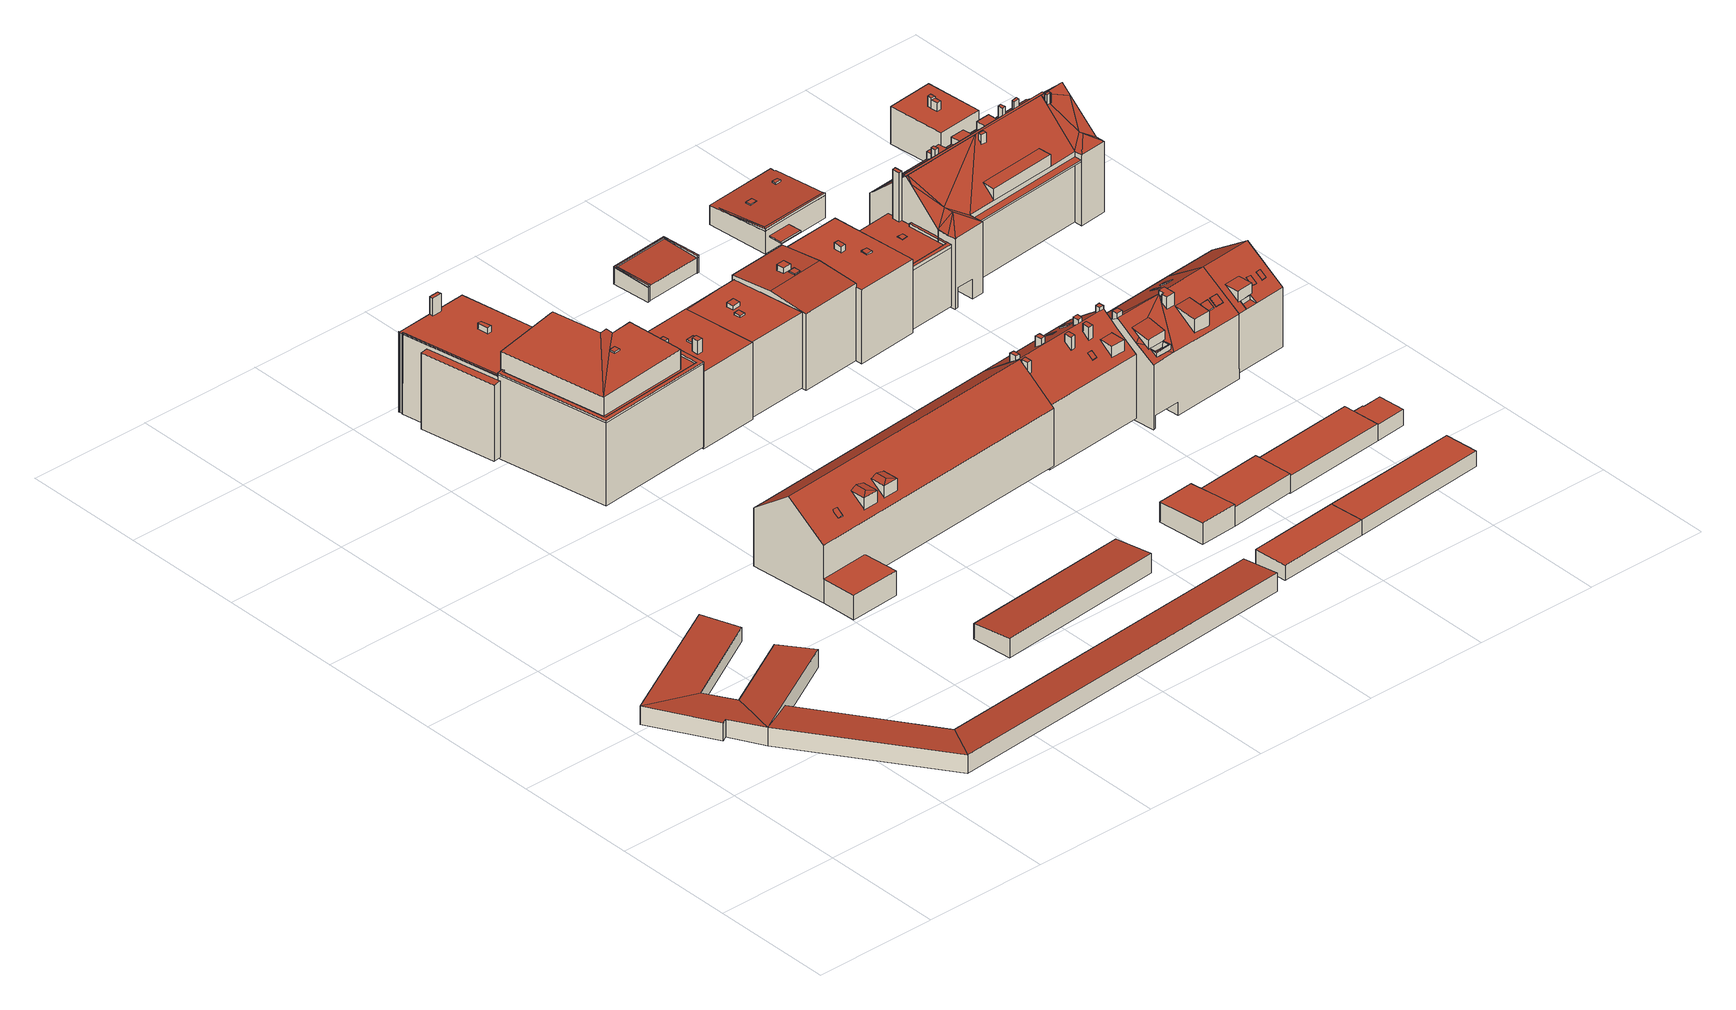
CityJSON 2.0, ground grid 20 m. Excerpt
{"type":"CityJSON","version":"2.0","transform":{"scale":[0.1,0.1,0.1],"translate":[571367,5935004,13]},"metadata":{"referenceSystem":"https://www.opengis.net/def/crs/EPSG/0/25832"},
"CityObjects":{
"building1":{"type":"Building","attributes":{"Grundfläche 2D":"838.089187","Grundhöhe NN":"15.697"},"geometry":[{"type":"Solid","lod":"3","boundaries":[[[[0,1,2,3,4]],[[5,6,1,0]],[[7,8,9,10]],[[11,9,8,12,13,4]],[[14,15,11,4,3]],[[4,16,17,0]],[[5,0,17,18]],[[6,5,18,19]],[[1,6,19,20]],[[2,1,20,21]],[[8,7,22,23]],[[12,8,23,24]],[[13,12,24,25]],[[4,13,25,16]],[[14,3,2,21,26]],[[15,14,26,27]],[[11,15,27,28]],[[9,11,28,29]],[[10,9,29,30]],[[7,10,30,22]],[[24,23,22,30,29,28,27,26,21,20,19,18,17,16,25]]]],"semantics":{"surfaces":[{"type":"RoofSurface"},{"type":"WallSurface"},{"type":"GroundSurface"}],"values":[[0,0,0,0,0,1,1,1,1,1,1,1,1,1,1,1,1,1,1,1,2]]}}]},
"building2":{"type":"Building","attributes":{"Grundfläche 2D":"215.538097","Grundhöhe NN":"15.600"},"children":["building2-1","building2-2","building2-3"],"geometry":[{"type":"Solid","lod":"3","boundaries":[[[[31,32,33,34,35,36,37,38,39,40,41,42,43,44,45,46]],[[47,48,49,50,51]],[[48,47,52,53]],[[50,49,54,55]],[[51,50,55,56]],[[47,51,56,52]],[[34,33,57,58]],[[37,36,35,34,58,59]],[[38,37,59,60]],[[40,39,61,62]],[[39,38,60,61]],[[63,42,41,40,62,64]],[[43,42,63,65]],[[48,44,43,65,54,49]],[[46,45,44,48,53,66,67]],[[31,46,67,68]],[[33,32,31,68,69,57]],[[55,54,65,63,64,62,61,60,59,58,57,69,68,67,66,53,52,56]]]],"semantics":{"surfaces":[{"type":"RoofSurface"},{"type":"WallSurface"},{"type":"GroundSurface"}],"values":[[0,0,1,1,1,1,1,1,1,1,1,1,1,1,1,1,1,2]]}}]},
"building2-1":{"type":"BuildingInstallation","parents":["building2"],"geometry":[{"type":"MultiSurface","lod":"3","boundaries":[[[70,71,72,73,74]],[[44,45,71,70]],[[45,75,72,71]],[[75,42,43,74,73,72]],[[43,44,70,74]]],"semantics":{"surfaces":[{"type":"RoofSurface"},{"type":"WallSurface"}],"values":[0,1,1,1,1]}}]},
"building2-2":{"type":"BuildingInstallation","parents":["building2"],"geometry":[{"type":"MultiSurface","lod":"3","boundaries":[[[76,77,78,79]],[[79,78,80,81]],[[76,79,81,82]],[[77,76,82,83]],[[78,77,83,80]]],"semantics":{"surfaces":[{"type":"RoofSurface"},{"type":"WallSurface"}],"values":[0,1,1,1,1]}}]},
"building2-3":{"type":"BuildingInstallation","parents":["building2"],"geometry":[{"type":"MultiSurface","lod":"3","boundaries":[[[84,85,86,87]],[[35,36,87,86]],[[36,88,84,87]],[[85,84,88,89]],[[89,35,86,85]]],"semantics":{"surfaces":[{"type":"RoofSurface"},{"type":"WallSurface"}],"values":[0,1,1,1,1]}}]},
"building3":{"type":"Building","attributes":{"Grundfläche 2D":"321.516515","Grundhöhe NN":"15.343"},"children":["building3-1"],"geometry":[{"type":"MultiSurface","lod":"3","boundaries":[[[90,91,92,93,94,95,96,97,98,99,100,101,102,103,104,105,106]],[[107,108,109,110,111,112,113,114,115]],[[107,115,116,117,112,111]],[[118,119,120,121,112,117]],[[122,123,122,124,125,126,127,128,129,130]],[[93,92,128,127]],[[93,127,126,95,94]],[[126,125,96,95]],[[125,124,97,96]],[[124,122,98,97]],[[123,131,100,99]],[[131,132,101,100]],[[132,133,102,101]],[[104,103,102,133,134,106,105]],[[134,135,136,91,90,106]],[[136,137,114,113,129,128,92,91]],[[137,138,115,114]],[[138,139,116,115]],[[139,140,117,116]],[[140,141,118,117]],[[141,142,143,144,121,120,119,118]],[[130,112,121,144,123,99,98,122]],[[113,112,130,129]],[[134,133,145,146]],[[147,136,135,134,146,148]],[[137,136,147,149]],[[138,137,149,150]],[[139,138,150,151]],[[140,139,151,152]],[[141,140,152,153]],[[154,155,144,143,142,141,153,156]],[[123,144,155,157]],[[131,123,157,158]],[[132,131,158,159]],[[133,132,159,145]],[[156,153,152,151,150,149,147,148,146,145,159,158,157,155,154]]],"semantics":{"surfaces":[{"type":"RoofSurface"},{"type":"WallSurface"},{"type":"GroundSurface"}],"values":[0,0,0,0,0,1,1,1,1,1,1,1,1,1,1,1,1,1,1,1,1,1,1,1,1,1,1,1,1,1,1,1,1,1,1,2]}}]},
"building3-1":{"type":"BuildingInstallation","parents":["building3"],"geometry":[{"type":"MultiSurface","lod":"3","boundaries":[[[160,161,162,163]],[[163,162,110,109]],[[160,163,109,108]],[[111,161,160,108,107]],[[110,162,161,111]]],"semantics":{"surfaces":[{"type":"RoofSurface"},{"type":"WallSurface"}],"values":[0,1,1,1,1]}}]},
"building4":{"type":"Building","attributes":{"Grundfläche 2D":"185.808010","Grundhöhe NN":"15.666"},"geometry":[{"type":"Solid","lod":"3","boundaries":[[[[164,165,166,167]],[[168,169,167,166]],[[169,170,164,167]],[[170,171,165,164]],[[171,168,166,165]],[[171,170,169,168]]]],"semantics":{"surfaces":[{"type":"RoofSurface"},{"type":"WallSurface"},{"type":"GroundSurface"}],"values":[[0,1,1,1,1,2]]}}]},
"building5":{"type":"Building","attributes":{"Grundfläche 2D":"639.247448","Grundhöhe NN":"15.069"},"children":["building5-1","building5-2","building5-3"],"geometry":[{"type":"Solid","lod":"3","boundaries":[[[[172,173,174,175,176,177]],[[178,174,173,179]],[[180,181,182,183]],[[173,172,184,185,183,179]],[[186,178,179,183,182,187]],[[188,189,177,176,175,174,178,186,190]],[[172,177,189,184]],[[180,183,185,191]],[[181,180,191,192]],[[182,181,192,187]],[[188,190,186,187,192,191,185,184,189]]]],"semantics":{"surfaces":[{"type":"RoofSurface"},{"type":"WallSurface"},{"type":"GroundSurface"}],"values":[[0,0,0,1,1,1,1,1,1,1,2]]}}]},
"building5-1":{"type":"BuildingInstallation","parents":["building5"],"geometry":[{"type":"MultiSurface","lod":"3","boundaries":[[[193,194,195,196,197]],[[195,194,198]],[[198,194,193,199,200]],[[195,201,196]],[[200,202,198]],[[195,198,202,201]]],"semantics":{"surfaces":[{"type":"RoofSurface"},{"type":"WallSurface"}],"values":[0,0,0,1,1,1]}}]},
"building5-2":{"type":"BuildingInstallation","parents":["building5"],"geometry":[{"type":"MultiSurface","lod":"3","boundaries":[[[203,204,205]],[[204,206,207,205]],[[204,203,208,206]],[[203,205,209,210]],[[210,208,203]],[[205,207,209]]],"semantics":{"surfaces":[{"type":"RoofSurface"},{"type":"WallSurface"}],"values":[0,0,0,1,1,1]}}]},
"building5-3":{"type":"BuildingInstallation","parents":["building5"],"geometry":[{"type":"MultiSurface","lod":"3","boundaries":[[[211,212,213,214]],[[215,216,214,213]],[[217,218,212,211]],[[215,213,212,218]],[[211,214,216,217]]],"semantics":{"surfaces":[{"type":"RoofSurface"},{"type":"WallSurface"}],"values":[0,1,1,1,1]}}]},
"building6":{"type":"Building","attributes":{"Grundfläche 2D":"15.074888","Grundhöhe NN":"15.708"},"geometry":[{"type":"Solid","lod":"3","boundaries":[[[[219,220,221,222,223]],[[224,225,221,220]],[[225,226,222,221]],[[226,227,223,222]],[[223,227,228,224,220,219]],[[226,225,224,228,227]]]],"semantics":{"surfaces":[{"type":"RoofSurface"},{"type":"WallSurface"},{"type":"GroundSurface"}],"values":[[0,1,1,1,1,2]]}}]},
"building7":{"type":"Building","attributes":{"Grundfläche 2D":"123.321619","Grundhöhe NN":"14.973"},"children":["building7-1","building7-2","building7-3"],"geometry":[{"type":"Solid","lod":"3","boundaries":[[[[229,230,231,232,233,234,235,236]],[[230,229,237,238]],[[231,230,238,239]],[[232,231,239,240]],[[233,232,240,241]],[[234,233,241,242]],[[229,236,235,234,242,237]],[[242,241,240,239,238,237]]]],"semantics":{"surfaces":[{"type":"RoofSurface"},{"type":"WallSurface"},{"type":"GroundSurface"}],"values":[[0,1,1,1,1,1,1,2]]}}]},
"building7-1":{"type":"BuildingInstallation","parents":["building7"],"geometry":[{"type":"MultiSurface","lod":"3","boundaries":[[[243,244,245,246]],[[246,245,247,248]],[[243,246,248,249]],[[244,243,249,250]],[[245,244,250,247]]],"semantics":{"surfaces":[{"type":"RoofSurface"},{"type":"WallSurface"}],"values":[0,1,1,1,1]}}]},
"building7-2":{"type":"BuildingInstallation","parents":["building7"],"geometry":[{"type":"MultiSurface","lod":"3","boundaries":[[[251,252,253,254]],[[252,251,255,256]],[[254,253,257,258]],[[251,254,258,255]],[[253,252,256,257]]],"semantics":{"surfaces":[{"type":"RoofSurface"},{"type":"WallSurface"}],"values":[0,1,1,1,1]}}]},
"building7-3":{"type":"BuildingInstallation","parents":["building7"],"geometry":[{"type":"MultiSurface","lod":"3","boundaries":[[[259,104,103,260]],[[236,261,260,103]],[[259,260,261,262]],[[104,259,262,235]],[[103,104,235,236]]],"semantics":{"surfaces":[{"type":"RoofSurface"},{"type":"WallSurface"}],"values":[0,1,1,1,1]}}]},
"building8":{"type":"Building","attributes":{"Grundfläche 2D":"124.624626","Grundhöhe NN":"15.064"},"children":["building8-1","building8-2"],"geometry":[{"type":"Solid","lod":"3","boundaries":[[[[263,264,265,266]],[[267,266,265]],[[264,263,268,269]],[[265,264,269,270]],[[267,265,270,271]],[[268,263,266,267,271]],[[269,268,271,270]]]],"semantics":{"surfaces":[{"type":"RoofSurface"},{"type":"WallSurface"},{"type":"GroundSurface"}],"values":[[0,0,1,1,1,1,2]]}}]},
"building8-1":{"type":"BuildingInstallation","parents":["building8"],"geometry":[{"type":"MultiSurface","lod":"3","boundaries":[[[272,273,274,275]],[[274,273,276,277]],[[275,274,277,278]],[[272,275,278,279]],[[273,272,279,276]]],"semantics":{"surfaces":[{"type":"RoofSurface"},{"type":"WallSurface"}],"values":[0,1,1,1,1]}}]},
"building8-2":{"type":"BuildingInstallation","parents":["building8"],"geometry":[{"type":"MultiSurface","lod":"3","boundaries":[[[280,281,282,283]],[[283,282,284,285]],[[280,283,285,286]],[[281,280,286,287]],[[282,281,287,284]]],"semantics":{"surfaces":[{"type":"RoofSurface"},{"type":"WallSurface"}],"values":[0,1,1,1,1]}}]},
"building9":{"type":"Building","attributes":{"Grundfläche 2D":"83.024302","Grundhöhe NN":"15.643"},"geometry":[{"type":"Solid","lod":"3","boundaries":[[[[288,289,290,291]],[[292,293,291,290]],[[293,294,288,291]],[[294,295,289,288]],[[295,292,290,289]],[[295,294,293,292]]]],"semantics":{"surfaces":[{"type":"RoofSurface"},{"type":"WallSurface"},{"type":"GroundSurface"}],"values":[[0,1,1,1,1,2]]}}]},
"building10":{"type":"Building","attributes":{"Grundfläche 2D":"120.485079","Grundhöhe NN":"15.336"},"geometry":[{"type":"Solid","lod":"3","boundaries":[[[[296,297,298,299]],[[300,301,302,303]],[[304,297,296,300,303,305]],[[298,297,304,306]],[[299,298,306,307]],[[299,307,308,300,296]],[[301,300,308,309]],[[302,301,309,310]],[[303,302,310,305]],[[304,305,310,309,308,307,306]]]],"semantics":{"surfaces":[{"type":"RoofSurface"},{"type":"WallSurface"},{"type":"GroundSurface"}],"values":[[0,0,1,1,1,1,1,1,1,2]]}}]},
"building11":{"type":"Building","attributes":{"Grundfläche 2D":"135.251208","Grundhöhe NN":"15.040"},"children":["building11-1","building11-2"],"geometry":[{"type":"Solid","lod":"3","boundaries":[[[[311,312,313,314]],[[313,315,316,314]],[[315,313,312,317,318]],[[316,315,318,319]],[[311,314,316,319,320]],[[312,311,320,317]],[[318,317,320,319]]]],"semantics":{"surfaces":[{"type":"RoofSurface"},{"type":"WallSurface"},{"type":"GroundSurface"}],"values":[[0,0,1,1,1,1,2]]}}]},
"building11-1":{"type":"BuildingInstallation","parents":["building11"],"geometry":[{"type":"MultiSurface","lod":"3","boundaries":[[[321,322,323,324]],[[325,326,322,321]],[[326,327,323,322]],[[327,328,324,323]],[[328,325,321,324]]],"semantics":{"surfaces":[{"type":"RoofSurface"},{"type":"WallSurface"}],"values":[0,1,1,1,1]}}]},
"building11-2":{"type":"BuildingInstallation","parents":["building11"],"geometry":[{"type":"MultiSurface","lod":"3","boundaries":[[[329,330,331,332]],[[329,332,333,334]],[[332,331,335,333]],[[330,329,334,336]],[[331,330,336,335]]],"semantics":{"surfaces":[{"type":"RoofSurface"},{"type":"WallSurface"}],"values":[0,1,1,1,1]}}]},
"building12":{"type":"Building","attributes":{"Grundfläche 2D":"62.870218","Grundhöhe NN":"15.559"},"children":["building12-1"],"geometry":[{"type":"Solid","lod":"3","boundaries":[[[[337,338,339,340,341,342]],[[337,342,343]],[[339,338,344]],[[345,346,341,340]],[[346,347,342,341]],[[347,348,343,342]],[[348,349,337,343]],[[349,350,338,337]],[[350,351,344,338]],[[351,352,339,344]],[[352,345,340,339]],[[345,352,351,350,349,348,347,346]]]],"semantics":{"surfaces":[{"type":"RoofSurface"},{"type":"WallSurface"},{"type":"GroundSurface"}],"values":[[0,0,0,1,1,1,1,1,1,1,1,2]]}}]},
"building12-1":{"type":"BuildingInstallation","parents":["building12"],"geometry":[{"type":"MultiSurface","lod":"3","boundaries":[[[353,354,355,356,357,358,359,360,361,362]],[[340,341,358,357]],[[341,342,359,358]],[[342,343,360,359]],[[343,337,363,362,361,360]],[[353,362,363,364]],[[364,338,344,355,354,353]],[[344,339,356,355]],[[339,340,357,356]]],"semantics":{"surfaces":[{"type":"RoofSurface"},{"type":"WallSurface"}],"values":[0,1,1,1,1,1,1,1,1]}}]},
"building13":{"type":"Building","attributes":{"Grundfläche 2D":"208.200594","Grundhöhe NN":"14.094"},"children":["building13-1","building13-2","building13-3","building13-4","building13-5","building13-6","building13-7","building13-8","building13-9","building13-10","building13-11"],"geometry":[{"type":"Solid","lod":"3","boundaries":[[[[365,366,367,368,177,369,176,370,371,372]],[[373,374,375,376,377,365,372,371,370,378,379]],[[380,381,373,379,378,370,176,369,177,382,383]],[[374,373,381,384]],[[385,386,365,377,376,375,374,384,387]],[[368,367,366,365,386,388]],[[177,368,388,382]],[[385,387,384,381,380,383,382,388,386]]]],"semantics":{"surfaces":[{"type":"RoofSurface"},{"type":"WallSurface"},{"type":"GroundSurface"}],"values":[[0,0,1,1,1,1,1,2]]}}]},
"building13-1":{"type":"BuildingInstallation","parents":["building13"],"geometry":[{"type":"MultiSurface","lod":"3","boundaries":[[[389,390,391,392]],[[389,392,393,394]],[[392,391,395,393]],[[391,390,396,395]],[[390,389,394,396]]],"semantics":{"surfaces":[{"type":"RoofSurface"},{"type":"WallSurface"}],"values":[0,1,1,1,1]}}]},
"building13-2":{"type":"BuildingInstallation","parents":["building13"],"geometry":[{"type":"MultiSurface","lod":"3","boundaries":[[[397,398,399,400]],[[401,402,400,399]],[[402,403,397,400]],[[398,397,403,404]],[[399,398,404,401]]],"semantics":{"surfaces":[{"type":"RoofSurface"},{"type":"WallSurface"}],"values":[0,1,1,1,1]}}]},
"building13-3":{"type":"BuildingInstallation","parents":["building13"],"geometry":[{"type":"MultiSurface","lod":"3","boundaries":[[[405,406,407,408]],[[408,407,369,176]],[[405,408,176,409]],[[406,405,409,410]],[[407,406,410,369]]],"semantics":{"surfaces":[{"type":"RoofSurface"},{"type":"WallSurface"}],"values":[0,1,1,1,1]}}]},
"building13-4":{"type":"BuildingInstallation","parents":["building13"],"geometry":[{"type":"MultiSurface","lod":"3","boundaries":[[[411,412,413,414]],[[415,416,414,413]],[[416,417,411,414]],[[412,411,417,418]],[[413,412,418,415]]],"semantics":{"surfaces":[{"type":"RoofSurface"},{"type":"WallSurface"}],"values":[0,1,1,1,1]}}]},
"building13-5":{"type":"BuildingInstallation","parents":["building13"],"geometry":[{"type":"MultiSurface","lod":"3","boundaries":[[[419,420,421,422]],[[420,419,423,424]],[[424,421,420]],[[423,419,422]]],"semantics":{"surfaces":[{"type":"RoofSurface"},{"type":"WallSurface"}],"values":[0,1,1,1]}}]},
"building13-6":{"type":"BuildingInstallation","parents":["building13"],"geometry":[{"type":"MultiSurface","lod":"3","boundaries":[[[425,426,427,428]],[[378,379,428,427]],[[379,429,425,428]],[[426,425,429,430]],[[427,426,430,378]]],"semantics":{"surfaces":[{"type":"RoofSurface"},{"type":"WallSurface"}],"values":[0,1,1,1,1]}}]},
"building13-7":{"type":"BuildingInstallation","parents":["building13"],"geometry":[{"type":"MultiSurface","lod":"3","boundaries":[[[431,432,433,434]],[[434,433,435,436]],[[431,434,436,437]],[[432,431,437,438]],[[433,432,438,435]]],"semantics":{"surfaces":[{"type":"RoofSurface"},{"type":"WallSurface"}],"values":[0,1,1,1,1]}}]},
"building13-8":{"type":"BuildingInstallation","parents":["building13"],"geometry":[{"type":"MultiSurface","lod":"3","boundaries":[[[439,440,441,442]],[[442,441,443,444]],[[444,445,439,442]],[[440,439,445,446]],[[446,443,441,440]]],"semantics":{"surfaces":[{"type":"RoofSurface"},{"type":"WallSurface"}],"values":[0,1,1,1,1]}}]},
"building13-9":{"type":"BuildingInstallation","parents":["building13"],"geometry":[{"type":"MultiSurface","lod":"3","boundaries":[[[447,448,449,450,451]],[[365,452,453,449,448,447]],[[454,450,449,453]],[[454,372,451,450]],[[372,365,447,451]]],"semantics":{"surfaces":[{"type":"RoofSurface"},{"type":"WallSurface"}],"values":[0,1,1,1,1]}}]},
"building13-10":{"type":"BuildingInstallation","parents":["building13"],"geometry":[{"type":"MultiSurface","lod":"3","boundaries":[[[455,456,457,458]],[[458,457,459,460]],[[460,461,455,458]],[[461,462,456,455]],[[457,456,462,459]]],"semantics":{"surfaces":[{"type":"RoofSurface"},{"type":"WallSurface"}],"values":[0,1,1,1,1]}}]},
"building13-11":{"type":"BuildingInstallation","parents":["building13"],"geometry":[{"type":"MultiSurface","lod":"3","boundaries":[[[463,464,465,466]],[[466,465,467,468]],[[463,466,468,469]],[[464,463,469,470]],[[465,464,470,467]]],"semantics":{"surfaces":[{"type":"RoofSurface"},{"type":"WallSurface"}],"values":[0,1,1,1,1]}}]},
"building14":{"type":"Building","attributes":{"Grundfläche 2D":"156.244637","Grundhöhe NN":"14.980"},"children":["building14-1","building14-2"],"geometry":[{"type":"Solid","lod":"3","boundaries":[[[[471,472,473,474,475,476]],[[477,478,479,480,481,482,483,484,485]],[[479,478,486,487]],[[481,480,488,489]],[[480,479,487,488]],[[482,481,489,490]],[[483,482,490,491]],[[484,483,491,492]],[[485,484,492,493]],[[494,477,485,493]],[[471,476,495,319]],[[472,471,319,496]],[[473,472,496,497]],[[474,473,497,498]],[[477,475,474,498,486,478]],[[475,477,494,495,476]],[[487,486,498,497,496,319,495,494,493,492,491,490,489,488]]]],"semantics":{"surfaces":[{"type":"RoofSurface"},{"type":"WallSurface"},{"type":"GroundSurface"}],"values":[[0,0,1,1,1,1,1,1,1,1,1,1,1,1,1,1,2]]}}]},
"building14-1":{"type":"BuildingInstallation","parents":["building14"],"geometry":[{"type":"MultiSurface","lod":"3","boundaries":[[[499,500,501,502]],[[502,501,503,504]],[[499,502,504,505]],[[500,499,505,506]],[[501,500,506,503]]],"semantics":{"surfaces":[{"type":"RoofSurface"},{"type":"WallSurface"}],"values":[0,1,1,1,1]}}]},
"building14-2":{"type":"BuildingInstallation","parents":["building14"],"geometry":[{"type":"MultiSurface","lod":"3","boundaries":[[[507,508,509,510]],[[510,509,511,512]],[[507,510,512,513]],[[508,507,513,514]],[[509,508,514,511]]],"semantics":{"surfaces":[{"type":"RoofSurface"},{"type":"WallSurface"}],"values":[0,1,1,1,1]}}]},
"building15":{"type":"Building","attributes":{"Grundfläche 2D":"125.307736","Grundhöhe NN":"15.623"},"geometry":[{"type":"Solid","lod":"3","boundaries":[[[[515,289,288,516]],[[294,517,516,288]],[[517,518,515,516]],[[518,295,289,515]],[[295,294,288,289]],[[295,518,517,294]]]],"semantics":{"surfaces":[{"type":"RoofSurface"},{"type":"WallSurface"},{"type":"GroundSurface"}],"values":[[0,1,1,1,1,2]]}}]},
"building16":{"type":"Building","attributes":{"Grundfläche 2D":"96.310999","Grundhöhe NN":"15.051"},"children":["building16-1","building16-2"],"geometry":[{"type":"Solid","lod":"3","boundaries":[[[[519,520,521,522,523,524,525,526,527,528]],[[529,530,531,532,533,534,535,536,537]],[[538,539,523,522]],[[539,540,524,523]],[[540,541,525,524]],[[541,542,526,525]],[[542,537,527,526]],[[537,536,528,527]],[[536,535,519,528]],[[520,519,535,534]],[[521,520,534,533]],[[533,538,522,521]],[[540,539,543,544]],[[541,540,544,545]],[[542,541,545,546]],[[531,530,529,537,542,546,547]],[[532,531,547,548]],[[533,532,548,549]],[[539,538,550,543]],[[538,533,549,550]],[[544,543,550,549,548,547,546,545]]]],"semantics":{"surfaces":[{"type":"RoofSurface"},{"type":"WallSurface"},{"type":"GroundSurface"}],"values":[[0,0,1,1,1,1,1,1,1,1,1,1,1,1,1,1,1,1,1,1,2]]}}]},
"building16-1":{"type":"BuildingInstallation","parents":["building16"],"geometry":[{"type":"MultiSurface","lod":"3","boundaries":[[[551,552,553,554]],[[554,553,555,556]],[[551,554,556,557]],[[552,551,557,558]],[[553,552,558,555]]],"semantics":{"surfaces":[{"type":"RoofSurface"},{"type":"WallSurface"}],"values":[0,1,1,1,1]}}]},
"building16-2":{"type":"BuildingInstallation","parents":["building16"],"geometry":[{"type":"MultiSurface","lod":"3","boundaries":[[[559,560,561,562]],[[530,563,562,561]],[[559,562,563,564]],[[560,559,564,529]],[[529,530,561,560]]],"semantics":{"surfaces":[{"type":"RoofSurface"},{"type":"WallSurface"}],"values":[0,1,1,1,1]}}]},
"building17":{"type":"Building","attributes":{"Grundfläche 2D":"128.044749","Grundhöhe NN":"15.223"},"geometry":[{"type":"Solid","lod":"3","boundaries":[[[[565,566,567,568]],[[569,570,571,572,573,574]],[[565,575,576,573,566]],[[577,567,566,573,572,578]],[[568,567,577,579]],[[565,568,579,575]],[[574,573,576,580]],[[569,574,580,581]],[[570,569,581,582]],[[571,570,582,583]],[[572,571,583,578]],[[575,579,577,578,583,582,581,580,576]]]],"semantics":{"surfaces":[{"type":"RoofSurface"},{"type":"WallSurface"},{"type":"GroundSurface"}],"values":[[0,0,1,1,1,1,1,1,1,1,1,2]]}}]},
"building18":{"type":"Building","attributes":{"Grundfläche 2D":"164.717552","Grundhöhe NN":"13.705"},"children":["building18-1","building18-2","building18-3","building18-4","building18-5","building18-6","building18-7","building18-8"],"geometry":[{"type":"MultiSurface","lod":"3","boundaries":[[[584,585,586,587,588,589]],[[590,591,592,593,594,595]],[[596,597,598,595,594]],[[599,595,598,600,601,602]],[[603,604,605,606,600,607,608,609]],[[610,611,612,613,609,608,595,599]],[[606,601,600]],[[595,608,614,615,616,591,590],[617,618,619,586,585,584,620]],[[602,621,622,623,624,625,610,599]],[[619,618,617,620,589,588,587]],[[584,589,620]],[[587,586,619]],[[605,604,626,627,612,611,625,624,623,622,621]],[[610,625,611]],[[606,605,621,602,601]],[[594,593,628,629]],[[630,631,607,600,598,597,596,594,629,632]],[[614,608,607,631,633,634,635,636,637,616,615]],[[592,591,616,637,638]],[[639,640,641,642,628,593,592,638]],[[640,639,636,635]],[[642,641,634,633]],[[631,630,632,629,628,642,633]],[[636,639,638,637]],[[641,640,635,634]]],"semantics":{"surfaces":[{"type":"RoofSurface"},{"type":"WallSurface"},{"type":"GroundSurface"},{"type":"OuterCeilingSurface"}],"values":[0,0,0,0,0,0,0,0,0,1,1,1,1,1,1,1,1,1,1,1,1,1,2,2,3]}}]},
"building18-1":{"type":"BuildingInstallation","parents":["building18"],"geometry":[{"type":"MultiSurface","lod":"3","boundaries":[[[643,644,645,646,647,648]],[[649,650,651,646,645,644]],[[652,653,648,647]],[[649,644,643,648,653,654]],[[651,652,647,646]]],"semantics":{"surfaces":[{"type":"RoofSurface"},{"type":"WallSurface"}],"values":[0,1,1,1,1]}}]},
"building18-2":{"type":"BuildingInstallation","parents":["building18"],"geometry":[{"type":"MultiSurface","lod":"3","boundaries":[[[655,656,657,658]],[[658,657,659,660]],[[655,658,660,661]],[[656,655,661,662]],[[657,656,662,659]]],"semantics":{"surfaces":[{"type":"RoofSurface"},{"type":"WallSurface"}],"values":[0,1,1,1,1]}}]},
"building18-3":{"type":"BuildingInstallation","parents":["building18"],"geometry":[{"type":"MultiSurface","lod":"3","boundaries":[[[663,664,665,666]],[[666,665,596,597]],[[663,666,597,667]],[[664,663,667,668]],[[665,664,668,596]]],"semantics":{"surfaces":[{"type":"RoofSurface"},{"type":"WallSurface"}],"values":[0,1,1,1,1]}}]},
"building18-4":{"type":"BuildingInstallation","parents":["building18"],"geometry":[{"type":"MultiSurface","lod":"3","boundaries":[[[669,670,671,672,673,674,675]],[[671,670,590,595]],[[672,671,595,676]],[[673,672,676,677]],[[674,673,677,678]],[[679,669,675,674,678,680]],[[670,669,679,590]]],"semantics":{"surfaces":[{"type":"RoofSurface"},{"type":"WallSurface"}],"values":[0,1,1,1,1,1,1]}}]},
"building18-5":{"type":"BuildingInstallation","parents":["building18"],"geometry":[{"type":"MultiSurface","lod":"3","boundaries":[[[681,682,683,684,685,686,687,688]],[[682,681,689,690]],[[691,683,682,690]],[[692,684,683,691]],[[603,686,685,693,694]],[[687,686,603,694,695,613]],[[696,688,687,613,695]]],"semantics":{"surfaces":[{"type":"RoofSurface"},{"type":"WallSurface"}],"values":[0,1,1,1,1,1,1]}}]},
"building18-6":{"type":"BuildingInstallation","parents":["building18"],"geometry":[{"type":"MultiSurface","lod":"3","boundaries":[[[697,698,699,700]],[[700,699,701,702]],[[697,700,702,703]],[[698,697,703,704]],[[699,698,704,701]]],"semantics":{"surfaces":[{"type":"RoofSurface"},{"type":"WallSurface"}],"values":[0,1,1,1,1]}}]},
"building18-7":{"type":"BuildingInstallation","parents":["building18"],"geometry":[{"type":"MultiSurface","lod":"3","boundaries":[[[689,692,693,694,695,696]],[[603,609,613,695,694]],[[685,684,692,689,681,688,612,627,626,604]],[[685,604,603,694,693]],[[612,688,696,695,613]]],"semantics":{"surfaces":[{"type":"RoofSurface"},{"type":"WallSurface"}],"values":[0,1,1,1,1]}}]},
"building18-8":{"type":"BuildingInstallation","parents":["building18"],"geometry":[{"type":"MultiSurface","lod":"3","boundaries":[[[705,706,707,708]],[[707,706,709,710]],[[708,707,710,711]],[[705,708,711,712]],[[712,709,706,705]]],"semantics":{"surfaces":[{"type":"RoofSurface"},{"type":"WallSurface"}],"values":[0,1,1,1,1]}}]},
"building19":{"type":"Building","attributes":{"Grundfläche 2D":"11.054584","Grundhöhe NN":"15.189"},"geometry":[{"type":"Solid","lod":"3","boundaries":[[[[713,714,715,716,717,718]],[[715,714,719,720]],[[716,715,720,721]],[[717,716,721,722]],[[718,717,722,723]],[[713,718,723,724]],[[714,713,724,719]],[[723,722,721,720,719,724]]]],"semantics":{"surfaces":[{"type":"RoofSurface"},{"type":"WallSurface"},{"type":"GroundSurface"}],"values":[[0,1,1,1,1,1,1,2]]}}]},
"building20":{"type":"Building","attributes":{"Grundfläche 2D":"125.727767","Grundhöhe NN":"15.330"},"children":["building20-1","building20-2","building20-3","building20-4"],"geometry":[{"type":"Solid","lod":"3","boundaries":[[[[725,726,727,728,729,730,731,732,733,734,735,736]],[[725,736,737,738]],[[727,726,725,738,739]],[[728,727,739,740]],[[728,740,741,730,729]],[[732,731,730,741,742]],[[734,733,732,742,743]],[[735,734,743,744]],[[736,735,744,737]],[[738,737,744,743,742,741,740,739]]]],"semantics":{"surfaces":[{"type":"RoofSurface"},{"type":"WallSurface"},{"type":"GroundSurface"}],"values":[[0,1,1,1,1,1,1,1,1,2]]}}]},
"building20-1":{"type":"BuildingInstallation","parents":["building20"],"geometry":[{"type":"MultiSurface","lod":"3","boundaries":[[[745,746,747,748]],[[748,747,749,750]],[[750,751,745,748]],[[751,752,746,745]],[[747,746,752,749]]],"semantics":{"surfaces":[{"type":"RoofSurface"},{"type":"WallSurface"}],"values":[0,1,1,1,1]}}]},
"building20-2":{"type":"BuildingInstallation","parents":["building20"],"geometry":[{"type":"MultiSurface","lod":"3","boundaries":[[[753,754,755,756]],[[756,755,757,758]],[[753,756,758,759]],[[754,753,759,760]],[[755,754,760,757]]],"semantics":{"surfaces":[{"type":"RoofSurface"},{"type":"WallSurface"}],"values":[0,1,1,1,1]}}]},
"building20-3":{"type":"BuildingInstallation","parents":["building20"],"geometry":[{"type":"MultiSurface","lod":"3","boundaries":[[[761,762,763,764]],[[765,766,762]],[[763,762,766,729]],[[733,767,762,761]],[[767,765,762]],[[763,729,730]],[[730,731,732,764,763]],[[761,764,732,733]]],"semantics":{"surfaces":[{"type":"RoofSurface"},{"type":"WallSurface"}],"values":[0,0,0,1,1,1,1,1]}}]},
"building20-4":{"type":"BuildingInstallation","parents":["building20"],"geometry":[{"type":"MultiSurface","lod":"3","boundaries":[[[768,769,770,771]],[[772,773,771,770]],[[773,774,768,771]],[[774,775,769,768]],[[775,772,770,769]],[[775,774,773,772]]],"semantics":{"surfaces":[{"type":"RoofSurface"},{"type":"WallSurface"},{"type":"OuterCeilingSurface"}],"values":[0,1,1,1,1,2]}}]},
"building21":{"type":"Building","attributes":{"Grundfläche 2D":"114.967258","Grundhöhe NN":"14.697"},"children":["building21-1","building21-2","building21-3","building21-4"],"geometry":[{"type":"MultiSurface","lod":"3","boundaries":[[[592,591,776,777]],[[616,778,776,591],[779,780,781,782]],[[616,591,592,783,784]],[[778,616,784,785]],[[777,776,778,785,786]],[[592,777,786,783]],[[784,783,786,785]]],"semantics":{"surfaces":[{"type":"RoofSurface"},{"type":"WallSurface"},{"type":"GroundSurface"}],"values":[0,0,1,1,1,1,2]}}]},
"building21-1":{"type":"BuildingInstallation","parents":["building21"],"geometry":[{"type":"MultiSurface","lod":"3","boundaries":[[[787,788,789,790]],[[789,788,791,792]],[[790,789,792,793]],[[787,790,793,794]],[[788,787,794,791]]],"semantics":{"surfaces":[{"type":"RoofSurface"},{"type":"WallSurface"}],"values":[0,1,1,1,1]}}]},
"building21-2":{"type":"BuildingInstallation","parents":["building21"],"geometry":[{"type":"MultiSurface","lod":"3","boundaries":[[[795,796,797,798,799,800]],[[799,798,801]],[[802,795,800]],[[782,801,798,797,796,795,802,781]]],"semantics":{"surfaces":[{"type":"RoofSurface"},{"type":"WallSurface"}],"values":[0,1,1,1]}}]},
"building21-3":{"type":"BuildingInstallation","parents":["building21"],"geometry":[{"type":"MultiSurface","lod":"3","boundaries":[[[803,804,805,806]],[[804,803,807,808]],[[806,805,809,810]],[[803,806,810,807]],[[805,804,808,809]]],"semantics":{"surfaces":[{"type":"RoofSurface"},{"type":"WallSurface"}],"values":[0,1,1,1,1]}}]},
"building21-4":{"type":"BuildingInstallation","parents":["building21"],"geometry":[{"type":"MultiSurface","lod":"3","boundaries":[[[811,780,779,812]],[[781,780,811]],[[782,812,779]],[[781,811,812,782]]],"semantics":{"surfaces":[{"type":"RoofSurface"},{"type":"WallSurface"}],"values":[0,1,1,1]}}]},
"building22":{"type":"Building","attributes":{"Grundfläche 2D":"387.725200","Grundhöhe NN":"14.873"},"children":["building22-1","building22-2","building22-3","building22-4","building22-5","building22-6","building22-7","building22-8","building22-9","building22-10"],"geometry":[{"type":"MultiSurface","lod":"3","boundaries":[[[813,814,815,816]],[[817,818,819,820,821,822,823,824]],[[825,826,827,828]],[[827,829,828]],[[830,831,832,829]],[[833,834,826,825,828]],[[835,836,837,838,833,828,829,832]],[[839,840,841]],[[842,843,839]],[[843,840,839]],[[844,845,842]],[[845,846,842]],[[842,846,843]],[[847,848,846,845]],[[849,846,848]],[[849,850,843,846]],[[850,851,843]],[[816,815,852,853,854,855,851,850,856]],[[857,853,858,859]],[[860,861,854,853,857]],[[862,859,858]],[[863,857,859,862]],[[864,857,863]],[[865,866,864]],[[861,860,857,864,866,854]],[[834,833,838,837,836,835,832,867,868,869,841,840,851,855,854,866,865,826],[870,821,871,872,873,874,875,876,877,878,822,879]],[[851,840,843]],[[814,813,856,852]],[[814,852,815]],[[816,856,813]],[[871,821,820]],[[822,821,870]],[[870,879,822]],[[878,823,822]],[[824,823,878,877]],[[817,876,875,818]],[[871,820,819,874,873,872]],[[880,881,882,883,884,885,886,831,830,829,827]],[[842,839,841,869,868,867,832,831,886,887]],[[844,842,887,888]],[[889,848,847,845,844,888,890]],[[891,892,893,894,895,849,848,889]],[[896,850,849,895,897,898]],[[899,853,852,856,850,896,898,897,900,901]],[[900,902,903,904,858,853,899,901]],[[858,904,903,902,905,862]],[[827,826,865,864,863,862,905,880]],[[894,893,882,881]],[[892,891,884,883]],[[881,880,905,902,900,897,895,894]],[[888,887,886,885,884,891,889,890]],[[893,892,883,882]]],"semantics":{"surfaces":[{"type":"RoofSurface"},{"type":"WallSurface"},{"type":"GroundSurface"},{"type":"OuterCeilingSurface"}],"values":[0,0,0,0,0,0,0,0,0,0,0,0,0,0,0,0,0,0,0,0,0,0,0,0,0,0,0,1,1,1,1,1,1,1,1,1,1,1,1,1,1,1,1,1,1,1,1,1,1,2,2,3]}}]},
"building22-1":{"type":"BuildingInstallation","parents":["building22"],"geometry":[{"type":"MultiSurface","lod":"3","boundaries":[[[906,907,908,909,910,911]],[[907,906,912,833]],[[913,910,909,908,834,825]],[[911,910,913,828]],[[828,912,906,911]]],"semantics":{"surfaces":[{"type":"RoofSurface"},{"type":"WallSurface"}],"values":[0,1,1,1,1]}}]},
"building22-2":{"type":"BuildingInstallation","parents":["building22"],"geometry":[{"type":"MultiSurface","lod":"3","boundaries":[[[914,915,916,917]],[[917,916,918,835]],[[915,914,836,919]],[[919,918,916,915]]],"semantics":{"surfaces":[{"type":"RoofSurface"},{"type":"WallSurface"}],"values":[0,1,1,1]}}]},
"building22-3":{"type":"BuildingInstallation","parents":["building22"],"geometry":[{"type":"MultiSurface","lod":"3","boundaries":[[[920,921,922,923]],[[923,922,924,925]],[[920,923,925,926]],[[921,920,926,927]],[[922,921,927,924]]],"semantics":{"surfaces":[{"type":"RoofSurface"},{"type":"WallSurface"}],"values":[0,1,1,1,1]}}]},
"building22-4":{"type":"BuildingInstallation","parents":["building22"],"geometry":[{"type":"MultiSurface","lod":"3","boundaries":[[[928,929,930,931]],[[819,818,931,930]],[[932,928,931,818,875]],[[932,933,929,928]],[[874,819,930,929,933]]],"semantics":{"surfaces":[{"type":"RoofSurface"},{"type":"WallSurface"}],"values":[0,1,1,1,1]}}]},
"building22-5":{"type":"BuildingInstallation","parents":["building22"],"geometry":[{"type":"MultiSurface","lod":"3","boundaries":[[[934,935,936,937,938,939]],[[935,934,940,941]],[[936,935,941,861]],[[937,936,861,942]],[[938,937,942,943]],[[939,938,943,860]],[[934,939,860,940]]],"semantics":{"surfaces":[{"type":"RoofSurface"},{"type":"WallSurface"}],"values":[0,1,1,1,1,1,1]}}]},
"building22-6":{"type":"BuildingInstallation","parents":["building22"],"geometry":[{"type":"MultiSurface","lod":"3","boundaries":[[[944,945,946,947]],[[948,949,947,946]],[[944,947,949,950]],[[950,951,945,944]],[[946,945,951,948]]],"semantics":{"surfaces":[{"type":"RoofSurface"},{"type":"WallSurface"}],"values":[0,1,1,1,1]}}]},
"building22-7":{"type":"BuildingInstallation","parents":["building22"],"geometry":[{"type":"MultiSurface","lod":"3","boundaries":[[[952,953,954,955]],[[955,954,956,837]],[[953,952,838,957]],[[957,956,954,953]]],"semantics":{"surfaces":[{"type":"RoofSurface"},{"type":"WallSurface"}],"values":[0,1,1,1]}}]},
"building22-8":{"type":"BuildingInstallation","parents":["building22"],"geometry":[{"type":"MultiSurface","lod":"3","boundaries":[[[958,959,960,961]],[[962,963,961,960]],[[958,961,963,964]],[[964,965,959,958]],[[960,959,965,962]]],"semantics":{"surfaces":[{"type":"RoofSurface"},{"type":"WallSurface"}],"values":[0,1,1,1,1]}}]},
"building22-9":{"type":"BuildingInstallation","parents":["building22"],"geometry":[{"type":"MultiSurface","lod":"3","boundaries":[[[966,967,968,969]],[[817,824,969,968]],[[970,966,969,824,877]],[[970,971,967,966]],[[876,817,968,967,971]]],"semantics":{"surfaces":[{"type":"RoofSurface"},{"type":"WallSurface"}],"values":[0,1,1,1,1]}}]},
"building22-10":{"type":"BuildingInstallation","parents":["building22"],"geometry":[{"type":"MultiSurface","lod":"3","boundaries":[[[899,896,972,904]],[[899,901,898,896]],[[896,898,973,972]],[[904,972,973,903]],[[904,903,901,899]],[[973,898,901,903]]],"semantics":{"surfaces":[{"type":"RoofSurface"},{"type":"WallSurface"},{"type":"OuterCeilingSurface"}],"values":[0,1,1,1,1,2]}}]},
"building23":{"type":"Building","attributes":{"Grundfläche 2D":"69.617241","Grundhöhe NN":"15.180"},"children":["building23-1","building23-2","building23-3"],"geometry":[{"type":"Solid","lod":"3","boundaries":[[[[974,975,976,977]],[[975,974,978,979]],[[976,975,979,980]],[[977,976,980,981]],[[974,977,981,978]],[[979,978,981,980]]]],"semantics":{"surfaces":[{"type":"RoofSurface"},{"type":"WallSurface"},{"type":"GroundSurface"}],"values":[[0,1,1,1,1,2]]}}]},
"building23-1":{"type":"BuildingInstallation","parents":["building23"],"geometry":[{"type":"MultiSurface","lod":"3","boundaries":[[[982,983,984,985]],[[986,987,982,985]],[[987,988,983,982]],[[988,989,984,983]]],"semantics":{"surfaces":[{"type":"RoofSurface"},{"type":"WallSurface"}],"values":[0,1,1,1]}}]},
"building23-2":{"type":"BuildingInstallation","parents":["building23"],"geometry":[{"type":"MultiSurface","lod":"3","boundaries":[[[990,991,992,993]],[[985,984,993,992]],[[994,990,993,984,989]],[[994,995,991,990]],[[986,985,992,991,995]]],"semantics":{"surfaces":[{"type":"RoofSurface"},{"type":"WallSurface"}],"values":[0,1,1,1,1]}}]},
"building23-3":{"type":"BuildingInstallation","parents":["building23"],"geometry":[{"type":"MultiSurface","lod":"3","boundaries":[[[996,997,998,999]],[[1000,1001,999,998]],[[1001,1002,996,999]],[[1002,1003,997,996]],[[1003,1000,998,997]],[[1003,1002,1001,1000]]],"semantics":{"surfaces":[{"type":"RoofSurface"},{"type":"WallSurface"},{"type":"OuterCeilingSurface"}],"values":[0,1,1,1,1,2]}}]}
},
"vertices":[
[253,8,57],[286,72,51],[155,269,50],[100,240,57],[95,237,57],[857,55,57],[852,117,51],[206,502,57],[0,391,57],[89,368,50],[235,448,50],[116,320,50],[57,286,57],[66,291,56],[271,332,57],[241,388,50],[95,237,27],[253,8,27],[857,55,27],[852,117,27],[286,72,27],[155,269,27],[206,502,27],[0,391,27],[57,286,27],[66,291,27],[271,332,27],[241,388,27],[116,320,27],[89,368,27],[235,448,27],
[295,1006,157],[401,1025,157],[405,1025,157],[379,1179,157],[331,1175,157],[316,1174,157],[262,1170,157],[257,1169,157],[257,1171,157],[256,1170,157],[256,1169,157],[257,1163,157],[256,1163,157],[285,1001,157],[287,1002,157],[295,1003,157],[286,997,151],[285,1001,151],[263,1121,151],[251,1119,151],[273,995,151],[286,997,26],[285,1001,26],[263,1121,26],[251,1119,26],[273,995,26],[405,1025,26],[379,1179,26],[262,1170,26],[257,1169,26],[257,1171,26],[256,1170,26],[257,1163,26],[256,1169,26],[256,1163,26],[287,1002,26],[295,1003,26],[295,1006,26],[401,1025,26],
[285,1001,159],[287,1002,159],[258,1163,159],[257,1163,159],[256,1163,159],[258,1163,157],
[341,1104,167],[343,1086,167],[350,1087,167],[347,1104,167],[350,1087,157],[347,1104,157],[341,1104,157],[343,1086,157],
[316,1168,186],[332,1169,186],[331,1175,186],[316,1174,186],[316,1168,157],[332,1169,157],
[499,939,163],[469,936,163],[470,931,163],[494,933,163],[496,915,163],[503,840,163],[323,824,163],[292,999,163],[296,1000,163],[295,1003,163],[285,1001,163],[318,817,163],[511,835,163],[504,907,163],[503,916,163],[501,934,163],[501,939,163],[405,907,193],[414,907,194],[415,898,193],[405,897,193],[404,906,193],[326,831,191],[478,845,193],[469,938,195],[435,935,194],[434,947,195],[422,945,195],[407,1026,195],[405,1025,195],[401,1025,195],[295,1006,191],[296,1000,160],[295,1003,160],[292,999,160],[323,824,160],[503,840,160],[494,933,160],[470,931,160],[478,845,160],[326,831,160],[285,1001,160],[318,817,160],[511,835,160],[501,939,160],[499,939,160],[469,936,160],[469,938,160],[435,935,160],[434,947,160],[422,945,160],[407,1026,160],[405,1025,160],[401,1025,160],[295,1006,160],[511,835,23],[501,939,23],[469,936,23],[499,939,23],[469,938,23],[435,935,23],[434,947,23],[422,945,23],[407,1026,23],[401,1025,23],[295,1006,23],[405,1025,23],[295,1003,23],[285,1001,23],[318,817,23],
[414,907,196],[404,906,196],[405,897,196],[415,898,196],
[480,177,59],[759,201,59],[753,267,52],[474,243,52],[753,267,27],[474,243,27],[480,177,27],[759,201,27],
[374,579,116],[379,514,166],[832,551,166],[831,556,163],[831,558,161],[826,617,116],[837,487,116],[385,449,116],[389,392,61],[471,398,61],[466,456,61],[385,449,61],[374,579,21],[385,449,21],[837,487,21],[466,456,21],[831,558,21],[826,617,21],[831,556,21],[389,392,21],[471,398,21],
[486,496,146],[487,478,146],[500,469,144],[498,496,144],[496,496,145],[475,467,144],[475,494,145],[473,493,144],[500,469,124],[475,467,124],
[539,472,144],[526,480,146],[514,470,144],[525,500,146],[512,497,144],[537,499,144],[514,470,124],[539,472,124],
[430,470,130],[438,470,130],[438,481,138],[429,481,138],[438,481,137],[429,481,137],[430,470,129],[438,470,129],
[498,959,62],[535,963,62],[531,1002,62],[493,998,62],[496,959,62],[535,963,27],[531,1002,27],[493,998,27],[496,959,27],[498,959,27],
[511,835,146],[608,844,146],[597,968,143],[498,959,143],[499,939,143],[501,939,143],[503,916,144],[504,907,144],[511,835,20],[608,844,20],[597,968,20],[498,959,20],[499,939,20],[501,939,20],
[542,885,167],[534,884,167],[534,873,167],[543,874,167],[534,873,145],[543,874,145],[542,885,145],[534,884,145],
[545,908,147],[546,894,147],[559,895,147],[558,909,147],[545,908,144],[546,894,144],[559,895,144],[558,909,144],
[511,917,163],[512,908,163],[512,908,144],[511,917,144],
[608,846,145],[707,854,145],[696,980,140],[597,968,140],[597,971,140],[608,846,21],[707,854,21],[696,980,21],[597,971,21],
[637,914,146],[638,903,146],[647,904,146],[646,915,146],[638,903,143],[647,904,143],[646,915,142],[637,914,142],
[656,937,149],[643,936,149],[644,924,149],[657,925,149],[644,924,142],[657,925,142],[656,937,141],[643,936,141],
[1033,80,51],[1028,136,51],[879,123,51],[883,68,51],[879,123,26],[883,68,26],[1033,80,26],[1028,136,26],
[922,214,59],[914,294,56],[853,289,56],[860,210,59],[922,214,54],[1032,224,54],[1026,288,54],[916,278,54],[914,294,23],[916,278,23],[853,289,23],[860,210,23],[922,214,23],[1032,224,23],[1026,288,23],
[794,992,146],[695,983,146],[702,914,152],[801,924,152],[708,847,146],[807,856,146],[695,983,20],[708,847,20],[807,856,20],[794,992,20],
[745,934,160],[758,935,160],[757,948,160],[744,947,160],[745,934,151],[758,935,151],[757,948,150],[744,947,150],
[752,932,153],[753,921,153],[764,922,153],[763,933,153],[763,933,151],[752,932,151],[764,922,152],[753,921,152],
[685,1142,51],[779,1150,51],[782,1149,51],[776,1213,54],[678,1205,54],[683,1141,51],[686,1141,51],[779,1149,51],[776,1213,26],[678,1205,26],[683,1141,26],[686,1141,26],[685,1142,26],[779,1150,26],[779,1149,26],[782,1149,26],
[774,1210,55],[779,1150,55],[779,1149,55],[782,1149,55],[776,1213,55],[678,1205,55],[683,1141,55],[686,1141,55],[685,1142,55],[680,1202,55],[680,1202,54],[774,1210,54],
[1001,570,162],[1001,578,156],[998,609,133],[996,631,116],[830,569,153],[831,556,162],[960,567,162],[994,570,162],[836,495,116],[1006,509,116],[1003,543,141],[1003,544,142],[1003,554,149],[832,547,155],[833,536,147],[831,556,11],[836,495,11],[826,617,11],[831,558,11],[1006,509,11],[1003,544,11],[1001,570,11],[1003,543,11],[996,631,11],
[946,532,138],[938,532,138],[939,522,131],[947,523,131],[947,523,130],[946,532,137],[939,522,130],[938,532,137],
[883,577,168],[884,566,168],[892,567,168],[891,577,168],[892,567,158],[891,577,150],[883,577,150],[884,566,158],
[838,558,168],[837,569,168],[830,569,168],[831,558,168],[838,558,161],[837,569,153],
[952,567,168],[960,568,168],[960,577,168],[952,577,168],[960,577,154],[952,577,154],[952,567,161],[960,568,161],
[969,517,142],[992,518,142],[991,542,142],[968,540,142],[969,517,124],[992,518,124],
[840,537,168],[839,548,168],[832,547,168],[833,536,168],[840,537,147],[839,548,155],
[958,557,168],[951,556,168],[951,544,168],[959,545,168],[951,544,146],[959,545,146],[958,557,155],[951,556,155],
[916,554,168],[917,542,168],[925,543,168],[924,555,168],[925,543,146],[924,555,155],[916,554,155],[917,542,146],
[1001,570,168],[1000,577,168],[1000,578,168],[993,577,168],[994,570,168],[1000,577,156],[1000,578,156],[993,577,156],
[970,598,140],[969,611,131],[957,610,131],[959,597,140],[957,610,130],[959,597,139],[970,598,139],[969,611,130],
[932,609,130],[933,598,138],[940,598,139],[939,609,130],[940,598,138],[939,609,129],[932,609,129],[933,598,137],
[807,856,141],[806,856,141],[807,845,141],[908,854,141],[895,998,141],[795,989,141],[895,998,45],[897,975,45],[901,975,45],[900,976,45],[913,978,45],[912,995,45],[917,995,45],[914,1033,45],[892,1031,45],[897,975,20],[901,975,20],[900,976,20],[913,978,20],[912,995,20],[917,995,20],[914,1033,20],[892,1031,20],[895,998,20],[795,989,20],[806,856,20],[807,845,20],[908,854,20],
[878,914,143],[868,914,143],[868,903,143],[878,903,143],[868,903,141],[878,903,141],[878,914,141],[868,914,141],
[853,944,151],[845,944,151],[846,930,151],[854,931,151],[846,930,141],[854,931,141],[853,944,141],[845,944,141],
[1254,155,51],[1259,100,51],[1259,100,26],[1254,155,26],
[985,872,123],[911,865,123],[901,975,123],[897,975,123],[908,859,123],[988,866,123],[986,890,123],[987,891,123],[983,941,123],[979,941,123],[981,959,118],[980,971,118],[979,984,118],[900,976,118],[901,975,118],[911,865,118],[985,872,118],[979,941,118],[983,941,118],[897,975,118],[908,859,118],[988,866,118],[986,890,118],[987,891,118],[908,859,21],[988,866,21],[986,890,21],[987,891,21],[979,984,21],[900,976,21],[901,975,21],[897,975,21],
[960,933,119],[950,933,119],[951,923,119],[960,924,119],[951,923,118],[960,924,118],[960,933,118],[950,933,118],
[976,958,199],[981,959,199],[980,971,199],[975,970,199],[975,970,118],[976,958,118],
[1032,224,50],[1204,239,50],[1198,300,50],[1027,285,50],[1251,288,48],[1219,285,48],[1219,287,48],[1199,285,48],[1204,239,48],[1255,244,48],[1032,224,22],[1204,239,22],[1198,300,22],[1199,285,22],[1027,285,22],[1255,244,22],[1251,288,22],[1219,285,22],[1219,287,22],
[1123,531,145],[1104,530,145],[1095,529,145],[1097,492,141],[1098,492,141],[1125,494,141],[1094,551,160],[1171,558,160],[1166,623,114],[998,609,113],[1001,570,141],[1083,550,160],[1003,554,152],[1003,544,159],[1003,543,160],[1045,530,148],[1006,509,135],[1015,514,138],[1014,527,148],[1021,484,117],[1020,497,126],[1017,496,126],[1017,503,130],[1009,477,114],[1049,481,114],[1042,485,117],[1047,530,148],[1049,499,126],[1047,499,126],[1048,486,117],[1098,485,114],[1126,487,114],[1177,491,114],[1123,493,118],[1098,492,119],[1097,492,119],[1125,494,118],[1017,496,141],[1020,497,141],[1021,497,141],[1047,499,141],[1049,499,141],[1021,497,126],[1025,497,126],[998,609,7],[1001,570,7],[1003,543,7],[1009,477,7],[1003,544,7],[1013,478,7],[1013,478,29],[1057,481,29],[1057,481,7],[1177,491,7],[1166,623,7],[1047,613,7],[1047,613,29],[1003,610,29],[1003,610,7],
[1139,508,129],[1147,509,129],[1146,519,136],[1146,520,137],[1132,519,137],[1133,508,129],[1147,509,128],[1146,519,135],[1146,520,136],[1132,519,136],[1133,508,128],[1139,508,128],
[1165,510,129],[1164,522,137],[1150,521,137],[1151,509,129],[1150,521,136],[1151,509,128],[1165,510,128],[1164,522,136],
[1013,545,167],[1012,554,167],[1003,554,167],[1003,544,167],[1013,545,159],[1012,554,152],
[1095,531,166],[1094,551,166],[1083,550,166],[1084,540,166],[1079,539,166],[1080,530,166],[1087,530,166],[1084,540,153],[1079,539,153],[1080,530,146],[1095,531,146],[1087,530,146],
[1045,499,125],[1046,488,125],[1022,486,125],[1021,497,125],[1020,497,125],[1021,484,125],[1048,486,125],[1047,499,125],[1045,499,116],[1046,488,116],[1022,486,116],[1021,497,116],[1020,497,116],[1021,484,116],[1048,486,116],[1047,499,116],
[1109,582,140],[1116,582,140],[1115,595,131],[1108,595,131],[1115,595,130],[1108,595,130],[1109,582,139],[1116,582,139],
[1127,584,140],[1140,585,140],[1139,597,131],[1126,596,131],[1140,585,139],[1139,597,130],[1126,596,130],[1127,584,139],
[958,982,45],[979,984,45],[976,1018,45],[978,1018,45],[977,1034,45],[953,1032,45],[979,984,22],[976,1018,22],[978,1018,22],[977,1034,22],[953,1032,22],[958,982,22],
[993,1231,55],[993,1237,55],[993,1239,55],[873,1229,54],[876,1196,56],[882,1126,60],[928,1130,60],[1000,1136,60],[999,1139,60],[999,1140,60],[1003,1140,60],[995,1231,55],[995,1231,23],[993,1231,23],[993,1239,23],[873,1229,23],[882,1126,23],[1000,1136,23],[999,1140,23],[1003,1140,23],
[971,1211,59],[971,1204,59],[981,1205,59],[980,1211,59],[981,1205,56],[980,1211,56],[971,1211,56],[971,1204,56],
[912,1189,58],[924,1190,58],[923,1199,58],[911,1198,58],[923,1199,56],[911,1198,56],[912,1189,57],[924,1190,57],
[999,1139,64],[885,1130,64],[882,1126,64],[1000,1136,64],[877,1219,55],[877,1198,56],[885,1130,60],
[930,1107,49],[928,1130,49],[890,1127,49],[892,1104,49],[890,1127,47],[892,1104,47],[930,1107,47],[928,1130,47],
[1258,565,160],[1252,630,114],[1263,499,114],[1212,495,114],[1192,493,114],[1191,505,122],[1211,507,122],[1166,623,17],[1177,491,17],[1263,499,17],[1252,630,17],
[1230,515,128],[1229,526,136],[1221,526,136],[1222,515,128],[1229,526,135],[1221,526,135],[1222,515,127],[1230,515,127],
[1187,504,140],[1191,505,140],[1211,507,140],[1214,507,140],[1212,532,140],[1185,530,140],[1214,507,122],[1187,504,122],
[1248,528,136],[1240,527,136],[1241,516,128],[1249,517,128],[1248,528,135],[1240,527,135],[1241,516,127],[1249,517,127],
[1191,505,114],[1211,507,114],
[1090,893,154],[1202,903,154],[1200,924,154],[1089,914,154],[1203,978,191],[1185,977,191],[1180,976,191],[984,959,191],[985,955,191],[1258,979,191],[1258,983,191],[1212,979,191],[1206,1033,138],[1285,1034,142],[1284,1045,135],[1191,1033,137],[1133,1032,135],[978,1018,135],[976,1018,135],[977,1009,142],[1183,1026,142],[1206,1028,142],[1086,1018,142],[1109,1020,142],[1134,1022,142],[1157,1024,142],[983,941,185],[985,951,194],[982,951,194],[987,891,135],[1012,907,152],[986,890,135],[987,872,135],[1013,891,152],[988,866,135],[989,859,135],[1044,864,135],[1042,889,135],[1118,963,194],[1202,903,135],[1250,908,135],[1248,974,194],[1127,964,194],[1090,893,135],[1273,925,148],[1251,895,135],[1274,919,148],[1254,963,184],[1251,968,188],[1296,899,135],[1295,915,135],[1291,963,180],[1290,978,194],[1255,975,194],[980,971,176],[981,959,187],[982,955,191],[1117,967,191],[984,959,187],[1107,970,187],[1149,973,187],[1180,976,187],[1185,977,187],[1203,978,187],[1212,979,187],[1258,983,187],[1138,968,191],[1284,1045,19],[1011,1021,19],[1011,1021,52],[982,1019,52],[982,1019,19],[978,1018,19],[976,1018,19],[987,891,19],[986,890,19],[989,859,19],[988,866,19],[995,860,19],[995,860,52],[1024,862,52],[1024,862,19],[1044,864,19],[1042,889,127],[1042,889,19],[1042,889,125],[1250,908,127],[1250,908,19],[1250,908,125],[1251,895,19],[1251,895,125],[1251,895,127],[1296,899,19],
[1183,1032,151],[1184,1015,151],[1207,1017,151],[1206,1033,151],[1206,1034,151],[1191,1033,151],[1183,1032,137],[1206,1034,137],
[1110,1009,151],[1108,1026,151],[1085,1024,151],[1087,1007,151],[1085,1024,138],[1108,1026,138],
[1065,1015,143],[1066,1006,152],[1073,1006,152],[1072,1016,143],[1073,1006,151],[1072,1016,142],[1065,1015,142],[1066,1006,151],
[1184,985,203],[1179,984,203],[1180,976,203],[1185,977,203],[1184,985,179],[1179,984,179],
[1256,963,200],[1256,968,200],[1251,968,200],[1249,968,200],[1249,963,200],[1254,963,200],[1256,963,184],[1256,968,188],[1249,968,188],[1249,963,184],
[1053,974,200],[1048,974,200],[1048,965,200],[1054,966,200],[1048,965,186],[1054,966,186],[1053,974,179],[1048,974,179],
[1158,1013,151],[1156,1030,151],[1133,1028,151],[1135,1011,151],[1133,1028,138],[1156,1030,138],
[1128,951,200],[1128,957,200],[1119,957,200],[1119,951,200],[1119,957,189],[1119,951,184],[1128,951,183],[1128,957,189],
[1212,984,202],[1203,983,202],[1203,978,202],[1212,979,202],[1212,984,183],[1203,983,183],
[1043,876,127],[1043,876,125],
[1186,1211,83],[1195,1118,83],[1269,1125,83],[1261,1218,83],[1186,1211,22],[1195,1118,22],[1269,1125,22],[1261,1218,22],
[1225,1160,97],[1232,1161,97],[1231,1171,97],[1224,1171,97],[1224,1171,83],[1225,1160,83],[1232,1161,83],[1231,1171,83],
[1230,1179,100],[1224,1178,100],[1224,1171,100],[1231,1171,100],[1230,1179,83],[1224,1178,83],
[1275,1159,53],[1273,1180,53],[1264,1179,53],[1266,1159,53],[1264,1179,51],[1266,1159,51],[1275,1159,51],[1273,1180,51]
]}
